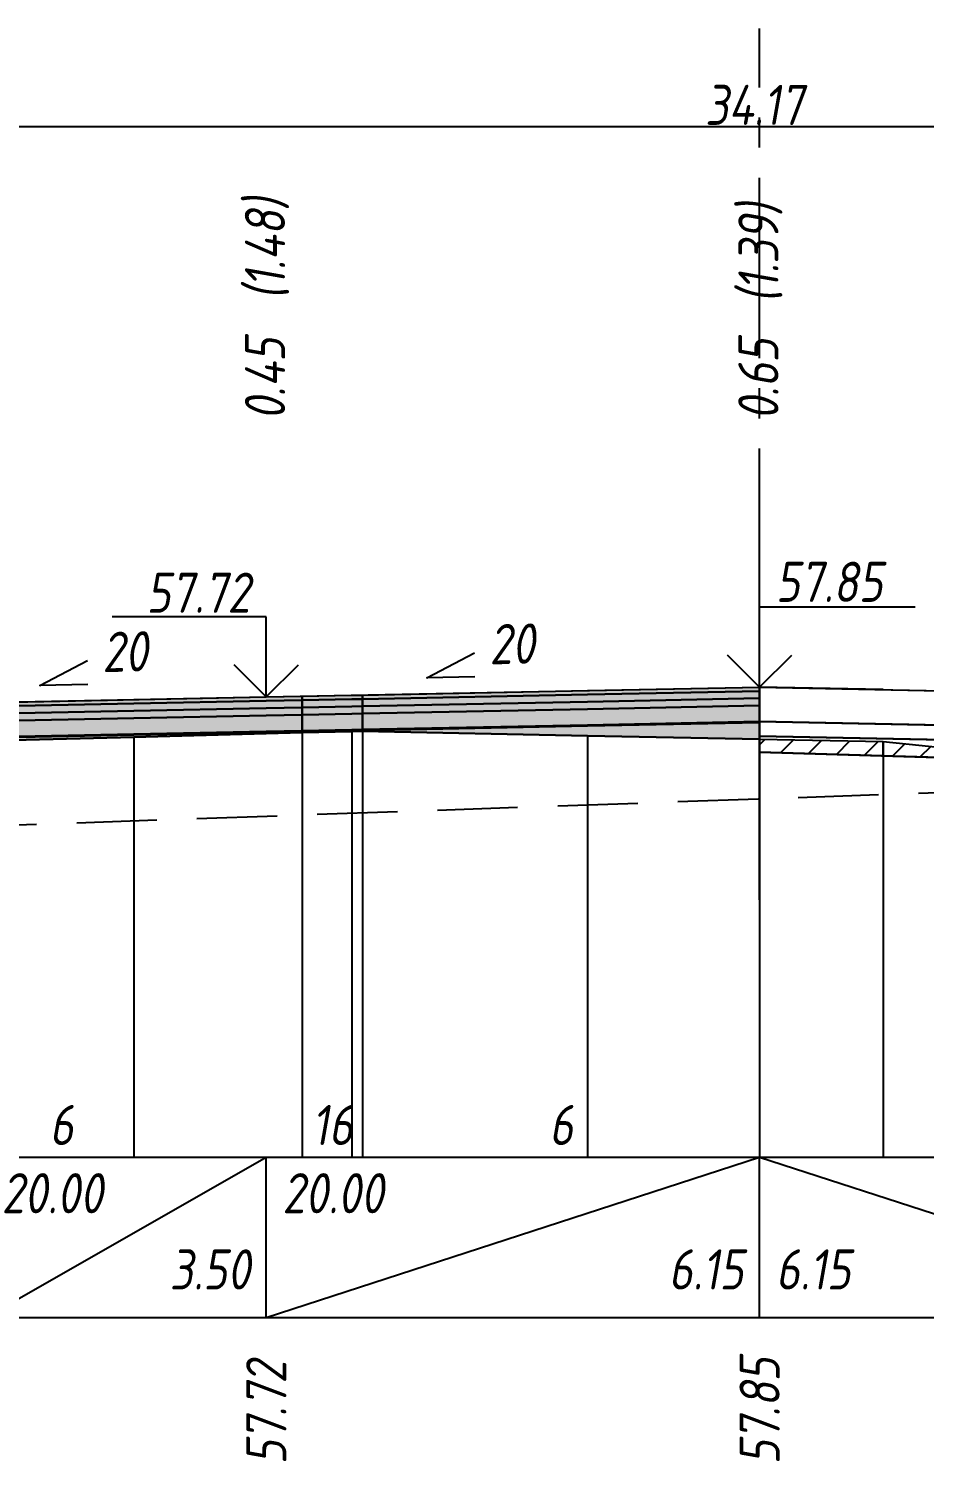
# Model space of a CAD drawing. Extents: x -717 to 1451, y -133302 to 233.
# Drawn here: x 155.9 to 211.7, y -73352 to -73262.7 of the extents above; entities that cross this region are included whole.
import ezdxf
from ezdxf.enums import TextEntityAlignment as Align

# ---------------------------------------------------------------- set-up
doc = ezdxf.new("R2010")
doc.units = 0
doc.linetypes.add('осевая2', pattern=[1.125, 0.75, -0.125, 0.125, -0.125])
doc.linetypes.add('штриховая', pattern=[0.75, 0.5, -0.25])
for name, color, linetype in [('Интерполированный поперечник', 2, 'Continuous'), ('Код_514', 1, 'Continuous'), ('Контур_0', 7, 'Continuous'), ('Контур_2660', 7, 'Continuous'), ('Контур_400', 7, 'Continuous'), ('Контур_508', 7, 'Continuous'), ('Контур_512', 7, 'Continuous'), ('Контур_513', 7, 'Continuous'), ('Красный поперечник', 1, 'Continuous'), ('Объём_2501', 7, 'Continuous'), ('Объём_2650', 7, 'Continuous'), ('Объём_2660', 7, 'Continuous'), ('Объём_2753', 7, 'Continuous'), ('Ось', 1, 'осевая2'), ('Откосы', 7, 'Continuous'), ('Отметки покрытия', 7, 'Continuous'), ('Рабочие отметки', 7, 'Continuous'), ('Рабочие отметки доп.', 7, 'Continuous'), ('Слои выравнивания', 7, 'Continuous'), ('Таблица', 7, 'Continuous'), ('Уклоны проезжей части', 7, 'Continuous'), ('Черный поперечник', 3, 'Continuous')]:
    doc.layers.add(name, color=color, linetype=linetype)
for name, color, linetype, true_color in [('Контур_2540', 2, 'Continuous', 0xffff00), ('Контур_2570', 7, 'Continuous', 0x80ff00), ('Контур_2725', 7, 'Continuous', 0x323232), ('Контур_2760', 7, 'Continuous', 0x323232), ('Контур_2761', 7, 'Continuous', 0x323232), ('Контур_2762', 7, 'Continuous', 0x323232), ('Контур_2763', 7, 'Continuous', 0x323232), ('Контур_2764', 7, 'Continuous', 0x323232), ('Контур_2765', 7, 'Continuous', 0x323232), ('Контур_402', 7, 'Continuous', 0xff6464), ('Объём_2500', 7, 'Continuous', 0xc0c0c0), ('Объём_2520', 7, 'Continuous', 0x80ffff), ('Объём_2540', 2, 'Continuous', 0xffff00), ('Объём_2600', 7, 'Continuous', 0x808000), ('Объём_2746', 2, 'Continuous', 0xffff00)]:
    doc.layers.add(name, color=color, linetype=linetype, true_color=true_color)
doc.styles.get("Standard").update_dxf_attribs({"font": 'txt', "height": 2.5})
doc.styles.add('М', font='romand.shx', dxfattribs={"width": 0.8, "oblique": 10, "height": 2.5})
doc.dimstyles.get("Standard").update_dxf_attribs({"dimtxt": 0.18, "dimasz": 0.18, "dimexe": 0.18, "dimexo": 0.0625, "dimgap": 0.09, "dimtad": 0, "dimtih": 1, "dimtoh": 1, "dimdec": 4, "dimzin": 0, "dimdsep": 46, "dimtxsty": 'Standard', "dimcen": 0.09, "dimadec": 0, "dimazin": 0, "dimtfac": 1, "dimtdec": 4, "dimtofl": 0, "dimtmove": 0, "dimatfit": 3, "dimfxl": 1, "dimtolj": 1, "dimtzin": 0, "dimarcsym": 0})

# ---------------------------------------------------------------- blocks, each defined once
blk = doc.blocks.new('_Oblique')
at = {"color": 0, "linetype": 'ByBlock', "lineweight": -2}
blk.add_line((-0.5, -0.5), (0.5, 0.5), dxfattribs=at)
blk = doc.blocks.new('*D3481')
at = {"color": 0, "lineweight": -2, "transparency": 16777216}
for p, q in [((115.731, -73305.779), (115.731, -73268.597)), ((286.564, -73305.766), (286.564, -73268.597)), ((115.731, -73268.777), (286.564, -73268.777))]:
    blk.add_line(p, q, dxfattribs=at)
at = {"layer": 'Defpoints', "color": 0, "transparency": 16777216}
for p in [(286.564, -73268.777), (115.731, -73305.842), (286.564, -73305.828)]:
    blk.add_point(p, dxfattribs=at)
at = {"color": 0, "lineweight": -2, "transparency": 16777216, "rotation": 180}
blk.add_blockref('_Oblique', (115.731, -73268.777), dxfattribs=at)
at = {"color": 0, "lineweight": -2, "transparency": 16777216}
blk.add_blockref('_Oblique', (286.564, -73268.777), dxfattribs=at)
at = {"color": 0, "transparency": 16777216, "insert": (201.148, -73267.437), "char_height": 2.5, "width": 11.66667, "attachment_point": 5, "style": 'М'}
blk.add_mtext('\\A1;34.17', dxfattribs=at)

msp = doc.modelspace()

# ---------------------------------------------------------------- hatches: boundary and pattern name
at = {"layer": 'Объём_2600'}
h = msp.add_hatch(dxfattribs=at)
h.set_pattern_fill('ANSI31', color=6, scale=0.4)
h.paths.add_polyline_path([(136.253, -73308.048), (142.972, -73307.296), (142.972, -73309.52), (128.205, -73309.963), (129.331, -73309.678), (129.331, -73308.928)])
h.paths.add_polyline_path([(221.036, -73308.351), (201.481, -73307.764), (201.481, -73306.951), (209.178, -73307.101), (213.635, -73307.564), (221.036, -73308.119)])
h.paths.add_polyline_path([(295.018, -73309.318), (294.89, -73309.318), (294.89, -73310.567), (231.172, -73308.655), (238.241, -73306.856), (242.613, -73307.933), (243.725, -73308.417), (245.318, -73308.484), (255.696, -73308.631), (269.127, -73308.736), (282.047, -73308.08), (297.638, -73307.572)])
at = {"layer": 'Слои выравнивания'}
for color, points in [(2, [(142.972, -73304.884), (153.231, -73304.679), (162.472, -73304.494), (170.731, -73304.329), (172.959, -73304.285), (172.959, -73304.535), (170.731, -73304.579), (162.472, -73304.744), (153.231, -73304.929), (142.972, -73305.134)]), (2, [(172.959, -73304.285), (176.07, -73304.222), (176.738, -73304.209), (176.738, -73304.459), (176.07, -73304.472), (172.959, -73304.535)]), (2, [(176.738, -73304.209), (190.756, -73303.929), (201.481, -73303.714), (201.481, -73303.964), (190.756, -73304.179), (176.738, -73304.459)]), (3, [(176.738, -73304.459), (190.756, -73304.179), (201.481, -73303.964), (201.481, -73304.414), (190.756, -73304.629), (176.738, -73304.909)]), (3, [(142.972, -73305.134), (153.231, -73304.929), (162.472, -73304.744), (170.731, -73304.579), (172.959, -73304.535), (172.959, -73304.985), (170.731, -73305.029), (162.472, -73305.194), (153.231, -73305.379), (142.972, -73305.584)]), (4, [(142.972, -73305.584), (153.231, -73305.379), (162.472, -73305.194), (170.731, -73305.029), (172.959, -73304.985), (172.959, -73305.435), (170.731, -73305.479), (162.472, -73305.644), (153.231, -73305.829), (142.972, -73306.034)]), (3, [(172.959, -73304.535), (176.07, -73304.472), (176.738, -73304.459), (176.738, -73304.909), (176.07, -73304.922), (172.959, -73304.985)]), (4, [(172.959, -73304.985), (176.07, -73304.922), (176.738, -73304.909), (176.738, -73305.359), (176.07, -73305.372), (172.959, -73305.435)]), (4, [(176.738, -73304.909), (190.756, -73304.629), (201.481, -73304.414), (201.481, -73304.864), (190.756, -73305.079), (176.738, -73305.359)]), (5, [(176.738, -73305.359), (190.756, -73305.079), (201.481, -73304.864), (201.481, -73305.864), (190.756, -73306.079), (176.738, -73306.359)]), (5, [(142.972, -73306.034), (153.231, -73305.829), (162.472, -73305.644), (170.731, -73305.479), (172.959, -73305.435), (172.959, -73306.435), (170.731, -73306.479), (162.472, -73306.644), (153.231, -73306.829), (142.972, -73307.034)]), (5, [(172.959, -73305.435), (176.07, -73305.372), (176.738, -73305.359), (176.738, -73306.359), (176.07, -73306.372), (172.959, -73306.435)]), (7, [(176.738, -73306.359), (190.756, -73306.079), (201.481, -73305.864), (201.481, -73305.914), (190.756, -73306.129), (176.738, -73306.409)]), (6, [(176.738, -73306.409), (190.756, -73306.129), (201.481, -73305.914), (201.481, -73306.951), (190.756, -73306.742), (176.738, -73306.459)]), (7, [(142.972, -73307.034), (153.231, -73306.829), (162.472, -73306.644), (170.731, -73306.479), (172.959, -73306.435), (172.959, -73306.485), (170.731, -73306.529), (162.472, -73306.694), (153.231, -73306.879), (142.972, -73307.084)]), (6, [(142.972, -73307.084), (153.231, -73306.879), (162.472, -73306.694), (170.731, -73306.529), (172.959, -73306.485), (172.959, -73306.535), (170.731, -73306.598), (162.472, -73306.835), (153.231, -73307.053), (142.972, -73307.296)]), (7, [(172.959, -73306.435), (176.07, -73306.372), (176.738, -73306.359), (176.738, -73306.409), (176.07, -73306.422), (172.959, -73306.485)]), (6, [(172.959, -73306.485), (176.07, -73306.422), (176.738, -73306.409), (176.738, -73306.459), (176.07, -73306.472), (172.959, -73306.535)])]:
    msp.add_hatch(color=color, dxfattribs=at).paths.add_polyline_path(points)

# ---------------------------------------------------------------- linework, layer by layer
at = {"layer": 'Интерполированный поперечник', "linetype": 'штриховая', "ltscale": 10, "flags": 128}
msp.add_lwpolyline([(113.944, -73313.75), (225.688, -73309.819)], dxfattribs=at)
at = {"layer": 'Код_514'}
for p, q in [((153.231, -73343), (170.731, -73333)), ((170.731, -73343), (170.731, -73333)), ((170.731, -73343), (201.481, -73333)), ((201.481, -73343), (201.481, -73333)), ((201.481, -73333), (232.231, -73343))]:
    msp.add_line(p, q, dxfattribs=at)
at = {"layer": 'Контур_0', "color": 250, "flags": 128}
for points in [[(266.564, -73307.166), (201.481, -73305.864), (201.481, -73303.714), (269.064, -73305.066), (269.064, -73307.216), (266.564, -73307.166), (266.564, -73307.166)], [(232.231, -73306.479), (270.564, -73307.246), (271.483, -73308.164), (201.481, -73306.764), (201.481, -73305.864), (232.231, -73306.479), (232.231, -73306.479)]]:
    msp.add_lwpolyline(points, dxfattribs=at)
at = {"layer": 'Контур_2540', "flags": 128}
msp.add_lwpolyline([(291.61, -73310.468), (201.481, -73307.764), (201.481, -73306.764), (291.899, -73308.573), (294.89, -73310.567), (291.61, -73310.468), (291.61, -73310.468)], dxfattribs=at)
at = {"layer": 'Контур_2570', "flags": 128}
msp.add_lwpolyline([(80, -73313.412), (109.124, -73312.854), (112.321, -73313.562), (113.944, -73313.75), (113.944, -73313.75), (119.558, -73312.148), (129.331, -73309.678), (129.331, -73308.928), (136.253, -73308.048), (142.972, -73307.296), (162.472, -73306.835), (176.07, -73306.446), (190.756, -73306.742), (201.481, -73306.951), (209.178, -73307.101), (213.635, -73307.564)], dxfattribs=at)
at = {"layer": 'Контур_2660', "flags": 128}
msp.add_lwpolyline([(201.481, -73307.764), (294.89, -73310.567)], dxfattribs=at)
at = {"layer": 'Контур_2725', "flags": 128}
msp.add_lwpolyline([(142.972, -73307.296), (153.231, -73307.053), (162.472, -73306.835), (170.731, -73306.598), (172.959, -73306.535), (176.07, -73306.472), (176.738, -73306.459), (190.756, -73306.742), (201.481, -73306.951)], dxfattribs=at)
at = {"layer": 'Контур_2760', "flags": 128}
msp.add_lwpolyline([(142.972, -73304.884), (153.231, -73304.679), (162.472, -73304.494), (170.731, -73304.329), (172.959, -73304.285), (176.07, -73304.222), (176.738, -73304.209), (190.756, -73303.929), (201.481, -73303.714)], dxfattribs=at)
at = {"layer": 'Контур_2761', "flags": 128}
msp.add_lwpolyline([(142.972, -73305.134), (153.231, -73304.929), (162.472, -73304.744), (170.731, -73304.579), (172.959, -73304.535), (176.07, -73304.472), (176.738, -73304.459), (190.756, -73304.179), (201.481, -73303.964)], dxfattribs=at)
at = {"layer": 'Контур_2762', "flags": 128}
msp.add_lwpolyline([(142.972, -73305.584), (153.231, -73305.379), (162.472, -73305.194), (170.731, -73305.029), (172.959, -73304.985), (176.07, -73304.922), (176.738, -73304.909), (190.756, -73304.629), (201.481, -73304.414)], dxfattribs=at)
at = {"layer": 'Контур_2763', "flags": 128}
msp.add_lwpolyline([(142.972, -73306.034), (153.231, -73305.829), (162.472, -73305.644), (170.731, -73305.479), (172.959, -73305.435), (176.07, -73305.372), (176.738, -73305.359), (190.756, -73305.079), (201.481, -73304.864)], dxfattribs=at)
at = {"layer": 'Контур_2764', "flags": 128}
msp.add_lwpolyline([(142.972, -73307.034), (153.231, -73306.829), (162.472, -73306.644), (170.731, -73306.479), (172.959, -73306.435), (176.07, -73306.372), (176.738, -73306.359), (190.756, -73306.079), (201.481, -73305.864)], dxfattribs=at)
at = {"layer": 'Контур_2765', "flags": 128}
msp.add_lwpolyline([(142.972, -73307.084), (153.231, -73306.879), (162.472, -73306.694), (170.731, -73306.529), (172.959, -73306.485), (176.07, -73306.422), (176.738, -73306.409), (190.756, -73306.129), (201.481, -73305.914)], dxfattribs=at)
at = {"layer": 'Контур_400', "flags": 128}
msp.add_lwpolyline([(133.231, -73305.079), (135.731, -73305.029), (135.731, -73305.029), (153.231, -73304.679), (153.231, -73304.679), (153.231, -73304.679), (153.231, -73304.679), (170.731, -73304.329), (201.481, -73303.714)], dxfattribs=at)
at = {"layer": 'Контур_402', "flags": 128}
msp.add_lwpolyline([(107.395, -73310.587), (142.972, -73309.52), (142.972, -73307.296), (162.472, -73306.835), (172.959, -73306.535), (176.738, -73306.459), (190.756, -73306.742), (201.481, -73306.951), (201.481, -73307.764), (294.89, -73310.567)], dxfattribs=at)
at = {"layer": 'Контур_508', "flags": 128}
msp.add_lwpolyline([(105, -73312.183), (107.395, -73310.587), (142.972, -73309.52), (142.972, -73307.296), (162.472, -73306.835), (172.959, -73306.535), (176.738, -73306.459), (190.756, -73306.742), (201.481, -73306.951), (201.481, -73307.764), (294.89, -73310.567), (294.89, -73309.318), (295.018, -73309.318), (298.821, -73306.783)], dxfattribs=at)
at = {"layer": 'Контур_512', "flags": 128}
msp.add_lwpolyline([(201.481, -73307.764), (294.89, -73310.567), (294.89, -73309.318), (295.018, -73309.318), (298.821, -73306.783)], dxfattribs=at)
at = {"layer": 'Контур_513', "flags": 128}
msp.add_lwpolyline([(105, -73312.183), (107.395, -73310.587), (142.972, -73309.52), (142.972, -73307.296), (162.472, -73306.835), (172.959, -73306.535), (176.738, -73306.459), (190.756, -73306.742), (201.481, -73306.951), (201.481, -73307.764), (294.89, -73310.567), (294.89, -73309.318), (295.018, -73309.318), (298.821, -73306.783)], dxfattribs=at)
at = {"layer": 'Красный поперечник'}
for p, q in [((153.231, -73304.679), (170.731, -73304.329)), ((170.731, -73304.329), (201.481, -73303.714)), ((201.481, -73303.714), (232.231, -73304.329)), ((201.481, -73307.764), (201.481, -73333))]:
    msp.add_line(p, q, dxfattribs=at)
at = {"layer": 'Объём_2500', "color": 250, "flags": 128}
msp.add_lwpolyline([(266.564, -73307.166), (201.481, -73305.864), (201.481, -73303.714), (269.064, -73305.066), (269.064, -73307.216), (266.564, -73307.166), (266.564, -73307.166)], dxfattribs=at)
at = {"layer": 'Объём_2501', "flags": 128}
msp.add_lwpolyline([(133.231, -73305.079), (135.731, -73305.029), (135.731, -73305.029), (153.231, -73304.679), (153.231, -73304.679), (153.231, -73304.679), (153.231, -73304.679), (170.731, -73304.329), (201.481, -73303.714)], dxfattribs=at)
at = {"layer": 'Объём_2520', "color": 250, "flags": 128}
msp.add_lwpolyline([(232.231, -73306.479), (270.564, -73307.246), (271.483, -73308.164), (201.481, -73306.764), (201.481, -73305.864), (232.231, -73306.479), (232.231, -73306.479)], dxfattribs=at)
at = {"layer": 'Объём_2540', "flags": 128}
msp.add_lwpolyline([(291.61, -73310.468), (201.481, -73307.764), (201.481, -73306.764), (291.899, -73308.573), (294.89, -73310.567), (291.61, -73310.468), (291.61, -73310.468)], dxfattribs=at)
at = {"layer": 'Объём_2650', "color": 6, "flags": 128}
msp.add_lwpolyline([(221.036, -73308.351), (201.481, -73307.764), (201.481, -73306.951), (209.178, -73307.101), (213.635, -73307.564), (221.036, -73308.119), (221.036, -73308.351), (221.036, -73308.351)], dxfattribs=at)
at = {"layer": 'Объём_2660', "flags": 128}
msp.add_lwpolyline([(201.481, -73307.764), (294.89, -73310.567)], dxfattribs=at)
at = {"layer": 'Объём_2746', "flags": 128}
msp.add_lwpolyline([(221.036, -73308.351), (209.178, -73307.995), (209.178, -73307.101), (213.635, -73307.564), (221.036, -73308.119), (221.036, -73308.351), (221.036, -73308.351)], dxfattribs=at)
at = {"layer": 'Объём_2753', "flags": 128}
msp.add_lwpolyline([(209.178, -73303.868), (201.481, -73303.714)], dxfattribs=at)
at = {"layer": 'Ось', "ltscale": 15}
msp.add_line((201.481, -73316.971), (201.481, -73262.685), dxfattribs=at)
at = {"layer": 'Откосы', "color": 1, "flags": 128}
for points in [[(183.737, -73303.069), (180.737, -73303.129), (183.707, -73301.569)], [(159.612, -73303.551), (156.612, -73303.611), (159.582, -73302.052)]]:
    msp.add_lwpolyline(points, dxfattribs=at)
at = {"layer": 'Отметки покрытия', "color": 1}
for p, q in [((201.481, -73303.714), (201.481, -73298.714)), ((201.481, -73298.714), (211.172, -73298.714)), ((170.731, -73299.329), (161.136, -73299.329)), ((170.731, -73304.329), (170.731, -73299.329)), ((170.731, -73304.329), (168.731, -73302.329)), ((170.731, -73304.329), (172.731, -73302.329)), ((201.481, -73303.714), (199.481, -73301.714)), ((201.481, -73303.714), (203.481, -73301.714))]:
    msp.add_line(p, q, dxfattribs=at)
at = {"layer": 'Слои выравнивания'}
for p, q in [((172.959, -73304.285), (172.959, -73333)), ((176.738, -73304.209), (176.738, -73333)), ((201.481, -73303.714), (201.481, -73333))]:
    msp.add_line(p, q, dxfattribs=at)
at = {"layer": 'Слои выравнивания', "color": 2, "flags": 128}
for points in [[(142.972, -73304.884), (153.231, -73304.679), (162.472, -73304.494), (170.731, -73304.329), (172.959, -73304.285), (172.959, -73304.535), (170.731, -73304.579), (162.472, -73304.744), (153.231, -73304.929), (142.972, -73305.134)], [(172.959, -73304.285), (176.07, -73304.222), (176.738, -73304.209), (176.738, -73304.459), (176.07, -73304.472), (172.959, -73304.535)], [(176.738, -73304.209), (190.756, -73303.929), (201.481, -73303.714), (201.481, -73303.964), (190.756, -73304.179), (176.738, -73304.459)]]:
    msp.add_lwpolyline(points, close=True, dxfattribs=at)
at = {"layer": 'Слои выравнивания', "color": 3, "flags": 128}
for points in [[(176.738, -73304.459), (190.756, -73304.179), (201.481, -73303.964), (201.481, -73304.414), (190.756, -73304.629), (176.738, -73304.909)], [(142.972, -73305.134), (153.231, -73304.929), (162.472, -73304.744), (170.731, -73304.579), (172.959, -73304.535), (172.959, -73304.985), (170.731, -73305.029), (162.472, -73305.194), (153.231, -73305.379), (142.972, -73305.584)], [(172.959, -73304.535), (176.07, -73304.472), (176.738, -73304.459), (176.738, -73304.909), (176.07, -73304.922), (172.959, -73304.985)]]:
    msp.add_lwpolyline(points, close=True, dxfattribs=at)
at = {"layer": 'Слои выравнивания', "color": 4, "flags": 128}
for points in [[(142.972, -73305.584), (153.231, -73305.379), (162.472, -73305.194), (170.731, -73305.029), (172.959, -73304.985), (172.959, -73305.435), (170.731, -73305.479), (162.472, -73305.644), (153.231, -73305.829), (142.972, -73306.034)], [(172.959, -73304.985), (176.07, -73304.922), (176.738, -73304.909), (176.738, -73305.359), (176.07, -73305.372), (172.959, -73305.435)], [(176.738, -73304.909), (190.756, -73304.629), (201.481, -73304.414), (201.481, -73304.864), (190.756, -73305.079), (176.738, -73305.359)]]:
    msp.add_lwpolyline(points, close=True, dxfattribs=at)
at = {"layer": 'Слои выравнивания', "color": 5, "flags": 128}
for points in [[(176.738, -73305.359), (190.756, -73305.079), (201.481, -73304.864), (201.481, -73305.864), (190.756, -73306.079), (176.738, -73306.359)], [(142.972, -73306.034), (153.231, -73305.829), (162.472, -73305.644), (170.731, -73305.479), (172.959, -73305.435), (172.959, -73306.435), (170.731, -73306.479), (162.472, -73306.644), (153.231, -73306.829), (142.972, -73307.034)], [(172.959, -73305.435), (176.07, -73305.372), (176.738, -73305.359), (176.738, -73306.359), (176.07, -73306.372), (172.959, -73306.435)]]:
    msp.add_lwpolyline(points, close=True, dxfattribs=at)
at = {"layer": 'Слои выравнивания', "color": 7, "flags": 128}
for points in [[(176.738, -73306.359), (190.756, -73306.079), (201.481, -73305.864), (201.481, -73305.914), (190.756, -73306.129), (176.738, -73306.409)], [(142.972, -73307.034), (153.231, -73306.829), (162.472, -73306.644), (170.731, -73306.479), (172.959, -73306.435), (172.959, -73306.485), (170.731, -73306.529), (162.472, -73306.694), (153.231, -73306.879), (142.972, -73307.084)], [(172.959, -73306.435), (176.07, -73306.372), (176.738, -73306.359), (176.738, -73306.409), (176.07, -73306.422), (172.959, -73306.485)]]:
    msp.add_lwpolyline(points, close=True, dxfattribs=at)
at = {"layer": 'Слои выравнивания', "color": 6, "flags": 128}
for points in [[(176.738, -73306.409), (190.756, -73306.129), (201.481, -73305.914), (201.481, -73306.951), (190.756, -73306.742), (176.738, -73306.459)], [(142.972, -73307.084), (153.231, -73306.879), (162.472, -73306.694), (170.731, -73306.529), (172.959, -73306.485), (172.959, -73306.535), (170.731, -73306.598), (162.472, -73306.835), (153.231, -73307.053), (142.972, -73307.296)], [(172.959, -73306.485), (176.07, -73306.422), (176.738, -73306.409), (176.738, -73306.459), (176.07, -73306.472), (172.959, -73306.535)]]:
    msp.add_lwpolyline(points, close=True, dxfattribs=at)
at = {"layer": 'Таблица'}
for p, q in [((80, -73333), (323.821, -73333)), ((80, -73343), (323.821, -73343))]:
    msp.add_line(p, q, dxfattribs=at)
at = {"layer": 'Уклоны проезжей части', "color": 1, "flags": 128}
for points in [[(183.737, -73303.069), (180.737, -73303.129), (183.707, -73301.569)], [(159.612, -73303.551), (156.612, -73303.611), (159.582, -73302.052)]]:
    msp.add_lwpolyline(points, dxfattribs=at)
at = {"layer": 'Черный поперечник', "color": 7}
for p, q in [((162.472, -73306.835), (162.472, -73333)), ((176.07, -73306.446), (176.07, -73333)), ((190.756, -73306.742), (190.756, -73333)), ((201.481, -73306.951), (201.481, -73333)), ((209.178, -73307.101), (209.178, -73333))]:
    msp.add_line(p, q, dxfattribs=at)
at = {"layer": 'Черный поперечник', "flags": 128}
msp.add_lwpolyline([(80, -73312.662), (109.124, -73312.104), (112.321, -73312.812), (113.944, -73313), (119.558, -73311.398), (129.331, -73308.928), (136.253, -73308.048), (142.972, -73307.296), (162.472, -73306.835), (176.07, -73306.446), (190.756, -73306.742), (201.481, -73306.951), (209.178, -73307.101), (213.635, -73307.564)], dxfattribs=at)

# ---------------------------------------------------------------- texts
at = {"layer": 'Код_514', "style": 'М', "oblique": 10, "width": 0.8}
for p in [(154.231, -73334), (171.731, -73334)]:
    msp.add_text('20.00', height=2.5, dxfattribs=at).set_placement(p, align=Align.TOP_LEFT)
for s, p in [('3.50', (169.731, -73342)), ('6.15', (200.481, -73342))]:
    msp.add_text(s, height=2.5, dxfattribs=at).set_placement(p, align=Align.BOTTOM_RIGHT)
msp.add_text('6.15', height=2.5, dxfattribs=at).set_placement((202.481, -73342), align=Align.BOTTOM_LEFT)
for s, p in [('57.85', (201.481, -73352.16)), ('57.72', (170.731, -73352.16))]:
    msp.add_text(s, height=2.5, rotation=90, dxfattribs=at).set_placement(p, align=Align.MIDDLE_LEFT)
at = {"layer": 'Откосы', "color": 1, "style": 'М', "oblique": 10, "width": 0.8}
for p in [(186.086, -73303.022), (161.961, -73303.504)]:
    msp.add_text('20', height=2.5, rotation=1.14576, dxfattribs=at).set_placement(p, align=Align.BOTTOM_CENTER)
at = {"layer": 'Отметки покрытия', "color": 1, "style": 'М', "oblique": 10, "width": 0.8}
msp.add_text('57.85', height=2.5, dxfattribs=at).set_placement((202.481, -73299.154), align=Align.BOTTOM_LEFT)
msp.add_text('57.72', height=2.5, dxfattribs=at).set_placement((169.731, -73299.831), align=Align.BOTTOM_RIGHT)
at = {"layer": 'Рабочие отметки', "color": 1, "style": 'М', "oblique": 10, "width": 0.8}
for s, p in [('0.45', (170.653, -73287.066)), ('0.65', (201.403, -73287.066))]:
    msp.add_text(s, height=2.5, rotation=90, dxfattribs=at).set_placement(p, align=Align.MIDDLE_LEFT)
at = {"layer": 'Рабочие отметки доп.', "color": 1, "style": 'М', "oblique": 10, "width": 0.8}
for s, p in [('(1.48)', (170.653, -73279.566)), ('(1.39)', (201.403, -73279.766))]:
    msp.add_text(s, height=2.5, rotation=90, dxfattribs=at).set_placement(p, align=Align.MIDDLE_LEFT)
at = {"layer": 'Слои выравнивания', "style": 'М', "oblique": 10, "width": 0.8}
for s, p in [('6', (157.966, -73333)), ('16', (174.849, -73333)), ('6', (189.11, -73333))]:
    msp.add_text(s, height=2.5, dxfattribs=at).set_placement(p, align=Align.BOTTOM_CENTER)
at = {"layer": 'Уклоны проезжей части', "color": 1, "style": 'М', "oblique": 10, "width": 0.8}
for p in [(186.086, -73303.022), (161.961, -73303.504)]:
    msp.add_text('20', height=2.5, rotation=1.14576, dxfattribs=at).set_placement(p, align=Align.BOTTOM_CENTER)

# ---------------------------------------------------------------- dimensions: what is measured, and where the dimension line sits
at = {"color": 5}
dim = msp.add_linear_dim(base=(286.564, -73268.777), p1=(115.731, -73305.842), p2=(286.564, -73305.828), angle=180, dimstyle='Standard', override={"dimtxt": 2.5, "dimasz": 1, "dimtad": 1, "dimdec": 2, "dimlfac": 0.2, "dimtxsty": 'М', "dimblk1": 'Oblique', "dimblk2": 'Oblique', "dimsah": 1}, dxfattribs=at)
dim.commit()
dim.dimension.update_dxf_attribs({"geometry": '*D3481', "text_midpoint": (201.148, -73267.437)})

doc.saveas('drawing.dxf')
